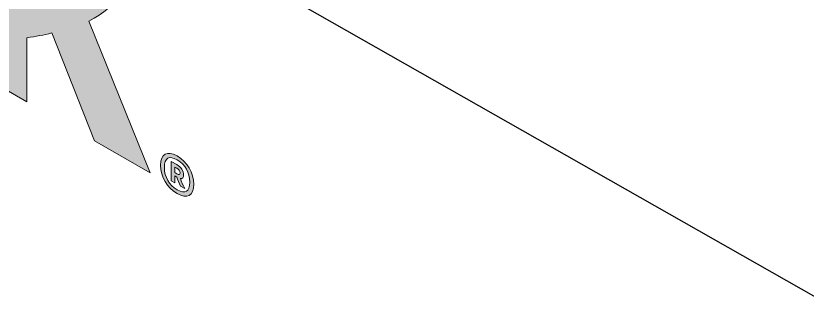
# Model space of a CAD drawing. Header units: inches. Extents: x -20.7 to 75.7, y -15.1 to 19.1.
# Drawn here: x -12.368 to -11.788, y 5.411 to 5.618 of the extents above; entities that cross this region are included whole.
import ezdxf

# ---------------------------------------------------------------- set-up
doc = ezdxf.new("R2010")
doc.units = ezdxf.units.IN
doc.header["$MEASUREMENT"] = 0
for name, color, linetype, lineweight in [('G-ANNO-TTLB', 7, 'Continuous', 0), ('TYVEK', 7, 'Continuous', 0), ('X-REF - TRACED', 7, 'Continuous', 0)]:
    doc.layers.add(name, color=color, linetype=linetype, lineweight=lineweight)

# ---------------------------------------------------------------- blocks, each defined once
blk = doc.blocks.new('Block_15')
at = {"layer": 'TYVEK', "color": 133, "lineweight": 25, "true_color": 0x70ccdd}
blk.add_line((-11.78149, 5.41196), (-13.38968, 6.32609), dxfattribs=at)
blk = doc.blocks.new('Block_368')
at = {"layer": 'X-REF - TRACED', "true_color": 0x848484, "transparency": 33554687}
h = blk.add_hatch(color=252, dxfattribs=at)
h.dxf.hatch_style = 2
edge = h.paths.add_edge_path()
edge.add_spline(control_points=[(-12.31487, 5.61457), (-12.29321, 5.62541), (-12.28112, 5.64263), (-12.28029, 5.66888), (-12.28029, 5.66888), (-12.31765, 5.69055), (-12.31765, 5.69055), (-12.32196, 5.66277), (-12.3346, 5.64805), (-12.36015, 5.64388), (-12.36015, 5.64388), (-12.36015, 5.7343), (-12.36015, 5.7343), (-12.36015, 5.7343), (-12.39779, 5.75582), (-12.39779, 5.75582), (-12.39779, 5.75582), (-12.39779, 5.57721), (-12.39779, 5.57721), (-12.39779, 5.57721), (-12.36015, 5.55541), (-12.36015, 5.55541), (-12.36015, 5.55541), (-12.36015, 5.60235), (-12.36015, 5.60235), (-12.35362, 5.60318), (-12.34765, 5.60444), (-12.34196, 5.60582), (-12.34196, 5.60582), (-12.31057, 5.5268), (-12.31057, 5.5268), (-12.31057, 5.5268), (-12.26974, 5.50319), (-12.26974, 5.50319), (-12.26974, 5.50319), (-12.31487, 5.61457), (-12.31487, 5.61457)], knot_values=[0, 0, 0, 0, 1, 1, 1, 2, 2, 2, 3, 3, 3, 4, 4, 4, 5, 5, 5, 6, 6, 6, 7, 7, 7, 8, 8, 8, 9, 9, 9, 10, 10, 10, 11, 11, 11, 12, 12, 12, 12], degree=3, periodic=0)
at = {"layer": 'X-REF - TRACED'}
blk.add_open_spline([(-12.31487, 5.61457), (-12.29321, 5.62541), (-12.28112, 5.64263), (-12.28029, 5.66888), (-12.28029, 5.66888), (-12.31765, 5.69055), (-12.31765, 5.69055), (-12.32196, 5.66277), (-12.3346, 5.64805), (-12.36015, 5.64388), (-12.36015, 5.64388), (-12.36015, 5.7343), (-12.36015, 5.7343), (-12.36015, 5.7343), (-12.39779, 5.75582), (-12.39779, 5.75582), (-12.39779, 5.75582), (-12.39779, 5.57721), (-12.39779, 5.57721), (-12.39779, 5.57721), (-12.36015, 5.55541), (-12.36015, 5.55541), (-12.36015, 5.55541), (-12.36015, 5.60235), (-12.36015, 5.60235), (-12.35362, 5.60318), (-12.34765, 5.60444), (-12.34196, 5.60582), (-12.34196, 5.60582), (-12.31057, 5.5268), (-12.31057, 5.5268), (-12.31057, 5.5268), (-12.26974, 5.50319), (-12.26974, 5.50319), (-12.26974, 5.50319), (-12.31487, 5.61457), (-12.31487, 5.61457)], degree=3, knots=[0, 0, 0, 0, 1, 1, 1, 2, 2, 2, 3, 3, 3, 4, 4, 4, 5, 5, 5, 6, 6, 6, 7, 7, 7, 8, 8, 8, 9, 9, 9, 10, 10, 10, 11, 11, 11, 12, 12, 12, 12], dxfattribs=at)
blk = doc.blocks.new('Block_367')
at = {"layer": 'X-REF - TRACED'}
blk.add_blockref('Block_368', (0, 0), dxfattribs=at)
blk = doc.blocks.new('Block_369')
at = {"layer": 'X-REF - TRACED', "true_color": 0x848484, "transparency": 33554687}
h = blk.add_hatch(color=252, dxfattribs=at)
h.dxf.hatch_style = 2
edge = h.paths.add_edge_path()
edge.add_spline(control_points=[(-12.25015, 5.50249), (-12.25015, 5.50249), (-12.25168, 5.50346), (-12.25168, 5.50346), (-12.25168, 5.50346), (-12.25168, 5.50749), (-12.25168, 5.50749), (-12.25168, 5.50749), (-12.25015, 5.50666), (-12.25015, 5.50666), (-12.24862, 5.50582), (-12.24779, 5.50485), (-12.24779, 5.50319), (-12.24779, 5.50166), (-12.24862, 5.50166), (-12.25015, 5.50249)], knot_values=[0, 0, 0, 0, 1, 1, 1, 2, 2, 2, 3, 3, 3, 4, 4, 4, 5, 5, 5, 5], degree=3, periodic=0)
edge = h.paths.add_edge_path()
edge.add_spline(control_points=[(-12.24765, 5.49902), (-12.24599, 5.49888), (-12.24529, 5.49985), (-12.24529, 5.5018), (-12.24529, 5.50457), (-12.24682, 5.50735), (-12.25015, 5.5093), (-12.25015, 5.5093), (-12.25432, 5.51166), (-12.25432, 5.51166), (-12.25432, 5.51166), (-12.25432, 5.49749), (-12.25432, 5.49749), (-12.25432, 5.49749), (-12.25168, 5.49596), (-12.25168, 5.49596), (-12.25168, 5.49596), (-12.25168, 5.50096), (-12.25168, 5.50096), (-12.25168, 5.50096), (-12.25029, 5.50013), (-12.25029, 5.50013), (-12.2496, 5.49805), (-12.24876, 5.49596), (-12.24751, 5.4936), (-12.24751, 5.4936), (-12.24432, 5.4918), (-12.24432, 5.4918), (-12.24571, 5.49444), (-12.24682, 5.4968), (-12.24765, 5.49902)], knot_values=[0, 0, 0, 0, 1, 1, 1, 2, 2, 2, 3, 3, 3, 4, 4, 4, 5, 5, 5, 6, 6, 6, 7, 7, 7, 8, 8, 8, 9, 9, 9, 10, 10, 10, 10], degree=3, periodic=0)
edge = h.paths.add_edge_path()
edge.add_spline(control_points=[(-12.25015, 5.50249), (-12.25015, 5.50249), (-12.25168, 5.50346), (-12.25168, 5.50346), (-12.25168, 5.50346), (-12.25168, 5.50749), (-12.25168, 5.50749), (-12.25168, 5.50749), (-12.25015, 5.50666), (-12.25015, 5.50666), (-12.24862, 5.50582), (-12.24779, 5.50485), (-12.24779, 5.50319), (-12.24779, 5.50166), (-12.24862, 5.50166), (-12.25015, 5.50249)], knot_values=[0, 0, 0, 0, 1, 1, 1, 2, 2, 2, 3, 3, 3, 4, 4, 4, 5, 5, 5, 5], degree=3, periodic=0)
edge = h.paths.add_edge_path()
edge.add_spline(control_points=[(-12.24765, 5.49902), (-12.24599, 5.49888), (-12.24529, 5.49985), (-12.24529, 5.5018), (-12.24529, 5.50457), (-12.24682, 5.50735), (-12.25015, 5.5093), (-12.25015, 5.5093), (-12.25432, 5.51166), (-12.25432, 5.51166), (-12.25432, 5.51166), (-12.25432, 5.49749), (-12.25432, 5.49749), (-12.25432, 5.49749), (-12.25168, 5.49596), (-12.25168, 5.49596), (-12.25168, 5.49596), (-12.25168, 5.50096), (-12.25168, 5.50096), (-12.25168, 5.50096), (-12.25029, 5.50013), (-12.25029, 5.50013), (-12.2496, 5.49805), (-12.24876, 5.49596), (-12.24751, 5.4936), (-12.24751, 5.4936), (-12.24432, 5.4918), (-12.24432, 5.4918), (-12.24571, 5.49444), (-12.24682, 5.4968), (-12.24765, 5.49902)], knot_values=[0, 0, 0, 0, 1, 1, 1, 2, 2, 2, 3, 3, 3, 4, 4, 4, 5, 5, 5, 6, 6, 6, 7, 7, 7, 8, 8, 8, 9, 9, 9, 10, 10, 10, 10], degree=3, periodic=0)
edge = h.paths.add_edge_path()
edge.add_spline(control_points=[(-12.25015, 5.50249), (-12.25015, 5.50249), (-12.25168, 5.50346), (-12.25168, 5.50346), (-12.25168, 5.50346), (-12.25168, 5.50749), (-12.25168, 5.50749), (-12.25168, 5.50749), (-12.25015, 5.50666), (-12.25015, 5.50666), (-12.24862, 5.50582), (-12.24779, 5.50485), (-12.24779, 5.50319), (-12.24779, 5.50166), (-12.24862, 5.50166), (-12.25015, 5.50249)], knot_values=[0, 0, 0, 0, 1, 1, 1, 2, 2, 2, 3, 3, 3, 4, 4, 4, 5, 5, 5, 5], degree=3, periodic=0)
edge = h.paths.add_edge_path()
edge.add_spline(control_points=[(-12.24529, 5.5018), (-12.24529, 5.50457), (-12.24682, 5.50735), (-12.25015, 5.5093), (-12.25015, 5.5093), (-12.25432, 5.51166), (-12.25432, 5.51166), (-12.25432, 5.51166), (-12.25432, 5.49749), (-12.25432, 5.49749), (-12.25432, 5.49749), (-12.25168, 5.49596), (-12.25168, 5.49596), (-12.25168, 5.49596), (-12.25168, 5.50096), (-12.25168, 5.50096), (-12.25168, 5.50096), (-12.25029, 5.50013), (-12.25029, 5.50013), (-12.2496, 5.49805), (-12.24876, 5.49596), (-12.24751, 5.4936), (-12.24751, 5.4936), (-12.24432, 5.4918), (-12.24432, 5.4918), (-12.24571, 5.49444), (-12.24682, 5.4968), (-12.24765, 5.49902), (-12.24599, 5.49888), (-12.24529, 5.49985), (-12.24529, 5.5018)], knot_values=[0, 0, 0, 0, 1, 1, 1, 2, 2, 2, 3, 3, 3, 4, 4, 4, 5, 5, 5, 6, 6, 6, 7, 7, 7, 8, 8, 8, 9, 9, 9, 10, 10, 10, 10], degree=3, periodic=0)
edge = h.paths.add_edge_path()
edge.add_spline(control_points=[(-12.25001, 5.49082), (-12.25585, 5.4943), (-12.25932, 5.50013), (-12.25932, 5.50721), (-12.25932, 5.5143), (-12.25585, 5.51624), (-12.25001, 5.51277), (-12.24404, 5.50943), (-12.24071, 5.50346), (-12.24071, 5.49652), (-12.24071, 5.4893), (-12.24404, 5.48749), (-12.25001, 5.49082)], knot_values=[0, 0, 0, 0, 1, 1, 1, 2, 2, 2, 3, 3, 3, 4, 4, 4, 4], degree=3, periodic=0)
edge = h.paths.add_edge_path()
edge.add_spline(control_points=[(-12.25001, 5.51569), (-12.25737, 5.51985), (-12.2621, 5.51721), (-12.2621, 5.50888), (-12.2621, 5.50041), (-12.25737, 5.49235), (-12.25001, 5.48805), (-12.24279, 5.48388), (-12.23779, 5.48638), (-12.23779, 5.49485), (-12.23779, 5.50332), (-12.24265, 5.51138), (-12.25001, 5.51569)], knot_values=[0, 0, 0, 0, 1, 1, 1, 2, 2, 2, 3, 3, 3, 4, 4, 4, 4], degree=3, periodic=0)
edge = h.paths.add_edge_path()
edge.add_spline(control_points=[(-12.25015, 5.50249), (-12.25015, 5.50249), (-12.25168, 5.50346), (-12.25168, 5.50346), (-12.25168, 5.50346), (-12.25168, 5.50749), (-12.25168, 5.50749), (-12.25168, 5.50749), (-12.25015, 5.50666), (-12.25015, 5.50666), (-12.24862, 5.50582), (-12.24779, 5.50485), (-12.24779, 5.50319), (-12.24779, 5.50166), (-12.24862, 5.50166), (-12.25015, 5.50249)], knot_values=[0, 0, 0, 0, 1, 1, 1, 2, 2, 2, 3, 3, 3, 4, 4, 4, 5, 5, 5, 5], degree=3, periodic=0)
edge = h.paths.add_edge_path()
edge.add_spline(control_points=[(-12.24765, 5.49902), (-12.24599, 5.49888), (-12.24529, 5.49985), (-12.24529, 5.5018), (-12.24529, 5.50457), (-12.24682, 5.50735), (-12.25015, 5.5093), (-12.25015, 5.5093), (-12.25432, 5.51166), (-12.25432, 5.51166), (-12.25432, 5.51166), (-12.25432, 5.49749), (-12.25432, 5.49749), (-12.25432, 5.49749), (-12.25168, 5.49596), (-12.25168, 5.49596), (-12.25168, 5.49596), (-12.25168, 5.50096), (-12.25168, 5.50096), (-12.25168, 5.50096), (-12.25029, 5.50013), (-12.25029, 5.50013), (-12.2496, 5.49805), (-12.24876, 5.49596), (-12.24751, 5.4936), (-12.24751, 5.4936), (-12.24432, 5.4918), (-12.24432, 5.4918), (-12.24571, 5.49444), (-12.24682, 5.4968), (-12.24765, 5.49902)], knot_values=[0, 0, 0, 0, 1, 1, 1, 2, 2, 2, 3, 3, 3, 4, 4, 4, 5, 5, 5, 6, 6, 6, 7, 7, 7, 8, 8, 8, 9, 9, 9, 10, 10, 10, 10], degree=3, periodic=0)
edge = h.paths.add_edge_path()
edge.add_spline(control_points=[(-12.25015, 5.50249), (-12.25015, 5.50249), (-12.25168, 5.50346), (-12.25168, 5.50346), (-12.25168, 5.50346), (-12.25168, 5.50749), (-12.25168, 5.50749), (-12.25168, 5.50749), (-12.25015, 5.50666), (-12.25015, 5.50666), (-12.24862, 5.50582), (-12.24779, 5.50485), (-12.24779, 5.50319), (-12.24779, 5.50166), (-12.24862, 5.50166), (-12.25015, 5.50249)], knot_values=[0, 0, 0, 0, 1, 1, 1, 2, 2, 2, 3, 3, 3, 4, 4, 4, 5, 5, 5, 5], degree=3, periodic=0)
edge = h.paths.add_edge_path()
edge.add_spline(control_points=[(-12.24765, 5.49902), (-12.24599, 5.49888), (-12.24529, 5.49985), (-12.24529, 5.5018), (-12.24529, 5.50457), (-12.24682, 5.50735), (-12.25015, 5.5093), (-12.25015, 5.5093), (-12.25432, 5.51166), (-12.25432, 5.51166), (-12.25432, 5.51166), (-12.25432, 5.49749), (-12.25432, 5.49749), (-12.25432, 5.49749), (-12.25168, 5.49596), (-12.25168, 5.49596), (-12.25168, 5.49596), (-12.25168, 5.50096), (-12.25168, 5.50096), (-12.25168, 5.50096), (-12.25029, 5.50013), (-12.25029, 5.50013), (-12.2496, 5.49805), (-12.24876, 5.49596), (-12.24751, 5.4936), (-12.24751, 5.4936), (-12.24432, 5.4918), (-12.24432, 5.4918), (-12.24571, 5.49444), (-12.24682, 5.4968), (-12.24765, 5.49902)], knot_values=[0, 0, 0, 0, 1, 1, 1, 2, 2, 2, 3, 3, 3, 4, 4, 4, 5, 5, 5, 6, 6, 6, 7, 7, 7, 8, 8, 8, 9, 9, 9, 10, 10, 10, 10], degree=3, periodic=0)
at = {"layer": 'X-REF - TRACED'}
for points, knots in [([(-12.25001, 5.51569), (-12.25737, 5.51985), (-12.2621, 5.51721), (-12.2621, 5.50888), (-12.2621, 5.50041), (-12.25737, 5.49235), (-12.25001, 5.48805), (-12.24279, 5.48388), (-12.23779, 5.48638), (-12.23779, 5.49485), (-12.23779, 5.50332), (-12.24265, 5.51138), (-12.25001, 5.51569)], [0, 0, 0, 0, 1, 1, 1, 2, 2, 2, 3, 3, 3, 4, 4, 4, 4]), ([(-12.25001, 5.49082), (-12.25585, 5.4943), (-12.25932, 5.50013), (-12.25932, 5.50721), (-12.25932, 5.5143), (-12.25585, 5.51624), (-12.25001, 5.51277), (-12.24404, 5.50943), (-12.24071, 5.50346), (-12.24071, 5.49652), (-12.24071, 5.4893), (-12.24404, 5.48749), (-12.25001, 5.49082)], [0, 0, 0, 0, 1, 1, 1, 2, 2, 2, 3, 3, 3, 4, 4, 4, 4]), ([(-12.24765, 5.49902), (-12.24599, 5.49888), (-12.24529, 5.49985), (-12.24529, 5.5018), (-12.24529, 5.50457), (-12.24682, 5.50735), (-12.25015, 5.5093), (-12.25015, 5.5093), (-12.25432, 5.51166), (-12.25432, 5.51166), (-12.25432, 5.51166), (-12.25432, 5.49749), (-12.25432, 5.49749), (-12.25432, 5.49749), (-12.25168, 5.49596), (-12.25168, 5.49596), (-12.25168, 5.49596), (-12.25168, 5.50096), (-12.25168, 5.50096), (-12.25168, 5.50096), (-12.25029, 5.50013), (-12.25029, 5.50013), (-12.2496, 5.49805), (-12.24876, 5.49596), (-12.24751, 5.4936), (-12.24751, 5.4936), (-12.24432, 5.4918), (-12.24432, 5.4918), (-12.24571, 5.49444), (-12.24682, 5.4968), (-12.24765, 5.49902)], [0, 0, 0, 0, 1, 1, 1, 2, 2, 2, 3, 3, 3, 4, 4, 4, 5, 5, 5, 6, 6, 6, 7, 7, 7, 8, 8, 8, 9, 9, 9, 10, 10, 10, 10]), ([(-12.24765, 5.49902), (-12.24599, 5.49888), (-12.24529, 5.49985), (-12.24529, 5.5018), (-12.24529, 5.50457), (-12.24682, 5.50735), (-12.25015, 5.5093), (-12.25015, 5.5093), (-12.25432, 5.51166), (-12.25432, 5.51166), (-12.25432, 5.51166), (-12.25432, 5.49749), (-12.25432, 5.49749), (-12.25432, 5.49749), (-12.25168, 5.49596), (-12.25168, 5.49596), (-12.25168, 5.49596), (-12.25168, 5.50096), (-12.25168, 5.50096), (-12.25168, 5.50096), (-12.25029, 5.50013), (-12.25029, 5.50013), (-12.2496, 5.49805), (-12.24876, 5.49596), (-12.24751, 5.4936), (-12.24751, 5.4936), (-12.24432, 5.4918), (-12.24432, 5.4918), (-12.24571, 5.49444), (-12.24682, 5.4968), (-12.24765, 5.49902)], [0, 0, 0, 0, 1, 1, 1, 2, 2, 2, 3, 3, 3, 4, 4, 4, 5, 5, 5, 6, 6, 6, 7, 7, 7, 8, 8, 8, 9, 9, 9, 10, 10, 10, 10]), ([(-12.24529, 5.5018), (-12.24529, 5.50457), (-12.24682, 5.50735), (-12.25015, 5.5093), (-12.25015, 5.5093), (-12.25432, 5.51166), (-12.25432, 5.51166), (-12.25432, 5.51166), (-12.25432, 5.49749), (-12.25432, 5.49749), (-12.25432, 5.49749), (-12.25168, 5.49596), (-12.25168, 5.49596), (-12.25168, 5.49596), (-12.25168, 5.50096), (-12.25168, 5.50096), (-12.25168, 5.50096), (-12.25029, 5.50013), (-12.25029, 5.50013), (-12.2496, 5.49805), (-12.24876, 5.49596), (-12.24751, 5.4936), (-12.24751, 5.4936), (-12.24432, 5.4918), (-12.24432, 5.4918), (-12.24571, 5.49444), (-12.24682, 5.4968), (-12.24765, 5.49902), (-12.24599, 5.49888), (-12.24529, 5.49985), (-12.24529, 5.5018)], [0, 0, 0, 0, 1, 1, 1, 2, 2, 2, 3, 3, 3, 4, 4, 4, 5, 5, 5, 6, 6, 6, 7, 7, 7, 8, 8, 8, 9, 9, 9, 10, 10, 10, 10]), ([(-12.24765, 5.49902), (-12.24599, 5.49888), (-12.24529, 5.49985), (-12.24529, 5.5018), (-12.24529, 5.50457), (-12.24682, 5.50735), (-12.25015, 5.5093), (-12.25015, 5.5093), (-12.25432, 5.51166), (-12.25432, 5.51166), (-12.25432, 5.51166), (-12.25432, 5.49749), (-12.25432, 5.49749), (-12.25432, 5.49749), (-12.25168, 5.49596), (-12.25168, 5.49596), (-12.25168, 5.49596), (-12.25168, 5.50096), (-12.25168, 5.50096), (-12.25168, 5.50096), (-12.25029, 5.50013), (-12.25029, 5.50013), (-12.2496, 5.49805), (-12.24876, 5.49596), (-12.24751, 5.4936), (-12.24751, 5.4936), (-12.24432, 5.4918), (-12.24432, 5.4918), (-12.24571, 5.49444), (-12.24682, 5.4968), (-12.24765, 5.49902)], [0, 0, 0, 0, 1, 1, 1, 2, 2, 2, 3, 3, 3, 4, 4, 4, 5, 5, 5, 6, 6, 6, 7, 7, 7, 8, 8, 8, 9, 9, 9, 10, 10, 10, 10]), ([(-12.24765, 5.49902), (-12.24599, 5.49888), (-12.24529, 5.49985), (-12.24529, 5.5018), (-12.24529, 5.50457), (-12.24682, 5.50735), (-12.25015, 5.5093), (-12.25015, 5.5093), (-12.25432, 5.51166), (-12.25432, 5.51166), (-12.25432, 5.51166), (-12.25432, 5.49749), (-12.25432, 5.49749), (-12.25432, 5.49749), (-12.25168, 5.49596), (-12.25168, 5.49596), (-12.25168, 5.49596), (-12.25168, 5.50096), (-12.25168, 5.50096), (-12.25168, 5.50096), (-12.25029, 5.50013), (-12.25029, 5.50013), (-12.2496, 5.49805), (-12.24876, 5.49596), (-12.24751, 5.4936), (-12.24751, 5.4936), (-12.24432, 5.4918), (-12.24432, 5.4918), (-12.24571, 5.49444), (-12.24682, 5.4968), (-12.24765, 5.49902)], [0, 0, 0, 0, 1, 1, 1, 2, 2, 2, 3, 3, 3, 4, 4, 4, 5, 5, 5, 6, 6, 6, 7, 7, 7, 8, 8, 8, 9, 9, 9, 10, 10, 10, 10]), ([(-12.25015, 5.50249), (-12.25015, 5.50249), (-12.25168, 5.50346), (-12.25168, 5.50346), (-12.25168, 5.50346), (-12.25168, 5.50749), (-12.25168, 5.50749), (-12.25168, 5.50749), (-12.25015, 5.50666), (-12.25015, 5.50666), (-12.24862, 5.50582), (-12.24779, 5.50485), (-12.24779, 5.50319), (-12.24779, 5.50166), (-12.24862, 5.50166), (-12.25015, 5.50249)], [0, 0, 0, 0, 1, 1, 1, 2, 2, 2, 3, 3, 3, 4, 4, 4, 5, 5, 5, 5]), ([(-12.25015, 5.50249), (-12.25015, 5.50249), (-12.25168, 5.50346), (-12.25168, 5.50346), (-12.25168, 5.50346), (-12.25168, 5.50749), (-12.25168, 5.50749), (-12.25168, 5.50749), (-12.25015, 5.50666), (-12.25015, 5.50666), (-12.24862, 5.50582), (-12.24779, 5.50485), (-12.24779, 5.50319), (-12.24779, 5.50166), (-12.24862, 5.50166), (-12.25015, 5.50249)], [0, 0, 0, 0, 1, 1, 1, 2, 2, 2, 3, 3, 3, 4, 4, 4, 5, 5, 5, 5]), ([(-12.25015, 5.50249), (-12.25015, 5.50249), (-12.25168, 5.50346), (-12.25168, 5.50346), (-12.25168, 5.50346), (-12.25168, 5.50749), (-12.25168, 5.50749), (-12.25168, 5.50749), (-12.25015, 5.50666), (-12.25015, 5.50666), (-12.24862, 5.50582), (-12.24779, 5.50485), (-12.24779, 5.50319), (-12.24779, 5.50166), (-12.24862, 5.50166), (-12.25015, 5.50249)], [0, 0, 0, 0, 1, 1, 1, 2, 2, 2, 3, 3, 3, 4, 4, 4, 5, 5, 5, 5]), ([(-12.25015, 5.50249), (-12.25015, 5.50249), (-12.25168, 5.50346), (-12.25168, 5.50346), (-12.25168, 5.50346), (-12.25168, 5.50749), (-12.25168, 5.50749), (-12.25168, 5.50749), (-12.25015, 5.50666), (-12.25015, 5.50666), (-12.24862, 5.50582), (-12.24779, 5.50485), (-12.24779, 5.50319), (-12.24779, 5.50166), (-12.24862, 5.50166), (-12.25015, 5.50249)], [0, 0, 0, 0, 1, 1, 1, 2, 2, 2, 3, 3, 3, 4, 4, 4, 5, 5, 5, 5]), ([(-12.25015, 5.50249), (-12.25015, 5.50249), (-12.25168, 5.50346), (-12.25168, 5.50346), (-12.25168, 5.50346), (-12.25168, 5.50749), (-12.25168, 5.50749), (-12.25168, 5.50749), (-12.25015, 5.50666), (-12.25015, 5.50666), (-12.24862, 5.50582), (-12.24779, 5.50485), (-12.24779, 5.50319), (-12.24779, 5.50166), (-12.24862, 5.50166), (-12.25015, 5.50249)], [0, 0, 0, 0, 1, 1, 1, 2, 2, 2, 3, 3, 3, 4, 4, 4, 5, 5, 5, 5])]:
    blk.add_open_spline(points, degree=3, knots=knots, dxfattribs=at)
blk = doc.blocks.new('Block_366')
at = {"layer": 'X-REF - TRACED'}
for name in ['Block_367', 'Block_369']:
    blk.add_blockref(name, (0, 0), dxfattribs=at)
blk = doc.blocks.new('Block_365')
at = {"layer": 'X-REF - TRACED'}
blk.add_blockref('Block_366', (0, 0), dxfattribs=at)
blk = doc.blocks.new('Block_364')
at = {"layer": 'X-REF - TRACED'}
blk.add_blockref('Block_365', (0, 0), dxfattribs=at)

msp = doc.modelspace()

# ---------------------------------------------------------------- hatches: boundary and pattern name
at = {"layer": 'G-ANNO-TTLB', "true_color": 0xb9529f, "transparency": 33554687}
h = msp.add_hatch(color=233, dxfattribs=at)
edge = h.paths.add_edge_path()
edge.add_spline(control_points=[(20.03424, -15.13455), (20.03424, -15.13455), (-20.6658, -15.13455), (-20.6658, -15.13455), (-20.6658, -15.13455), (-20.6658, 19.00075), (-20.6658, 19.00075), (-20.6658, 19.00075), (20.03424, 19.00075), (20.03424, 19.00075), (20.03424, 19.00075), (20.03424, -15.13455), (20.03424, -15.13455)], knot_values=[0, 0, 0, 0, 1, 1, 1, 2, 2, 2, 3, 3, 3, 4, 4, 4, 4], degree=3, periodic=0)
edge = h.paths.add_edge_path()
edge.add_spline(control_points=[(-20.54076, 18.87571), (-20.54076, 18.87571), (-20.54076, -15.00951), (-20.54076, -15.00951), (-20.54076, -15.00951), (19.9092, -15.00951), (19.9092, -15.00951), (19.9092, -15.00951), (19.9092, 18.87571), (19.9092, 18.87571), (19.9092, 18.87571), (-20.54076, 18.87571), (-20.54076, 18.87571)], knot_values=[0, 0, 0, 0, 1, 1, 1, 2, 2, 2, 3, 3, 3, 4, 4, 4, 4], degree=3, periodic=0)
edge.add_line((-20.54076, 18.87571), (-20.54076, 18.87571))

# ---------------------------------------------------------------- linework, layer by layer
at = {"layer": 'G-ANNO-TTLB'}
for points in [[(20.03424, -15.13455), (20.03424, -15.13455), (-20.6658, -15.13455), (-20.6658, -15.13455), (-20.6658, -15.13455), (-20.6658, 19.00075), (-20.6658, 19.00075), (-20.6658, 19.00075), (20.03424, 19.00075), (20.03424, 19.00075), (20.03424, 19.00075), (20.03424, -15.13455), (20.03424, -15.13455)], [(-20.54076, 18.87571), (-20.54076, 18.87571), (-20.54076, -15.00951), (-20.54076, -15.00951), (-20.54076, -15.00951), (19.9092, -15.00951), (19.9092, -15.00951), (19.9092, -15.00951), (19.9092, 18.87571), (19.9092, 18.87571), (19.9092, 18.87571), (-20.54076, 18.87571), (-20.54076, 18.87571)]]:
    msp.add_open_spline(points, degree=3, knots=[0, 0, 0, 0, 1, 1, 1, 2, 2, 2, 3, 3, 3, 4, 4, 4, 4], dxfattribs=at)

# ---------------------------------------------------------------- block references
at = {"layer": 'TYVEK'}
msp.add_blockref('Block_15', (0, 0), dxfattribs=at)
at = {"layer": 'X-REF - TRACED'}
msp.add_blockref('Block_364', (0, 0), dxfattribs=at)

doc.saveas('drawing.dxf')
